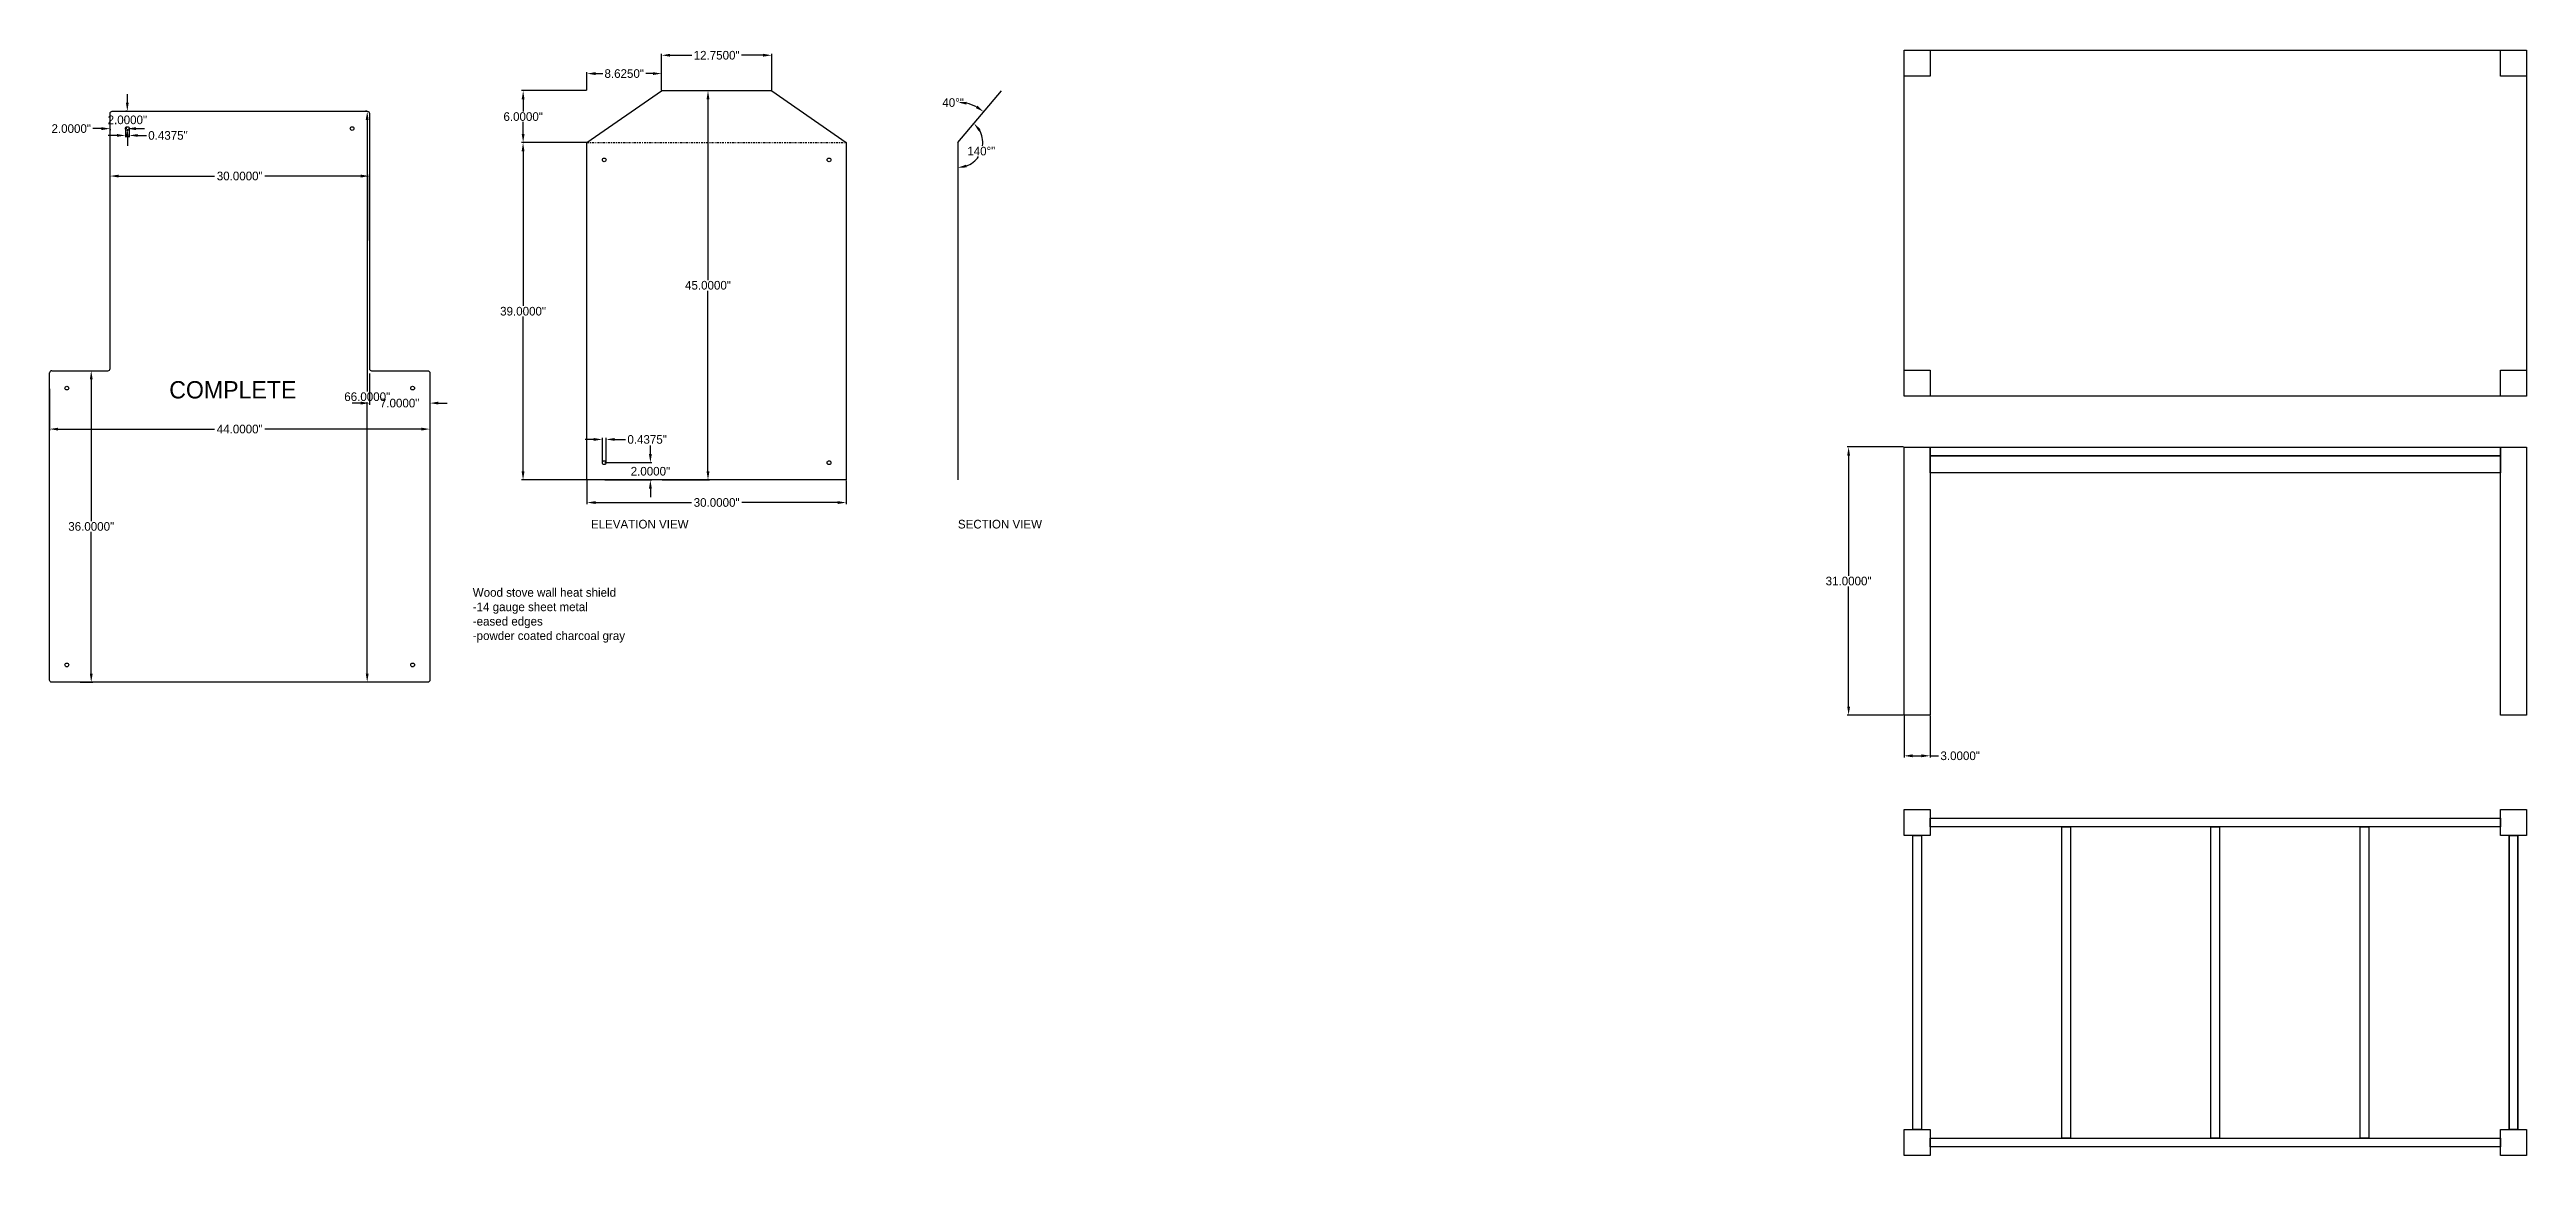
# Model space of a CAD drawing. Header units: inches. Extents: x -292 to 2932, y -132 to 3398.
# Drawn here: x 703.2 to 989.8, y 1053.1 to 1181 of the extents above; entities that cross this region are included whole.
import ezdxf

# ---------------------------------------------------------------- set-up
doc = ezdxf.new("R2010")
doc.units = ezdxf.units.IN
doc.header["$MEASUREMENT"] = 0
doc.linetypes.add('DASHDOT2', pattern=[0.5, 0.25, -0.125, 0, -0.125])
doc.styles.add('Roman', font='Avenir Next.ttf', dxfattribs={"height": 1})
doc.dimstyles.get("Standard").update_dxf_attribs({"dimtxt": 0.7425, "dimasz": 0.9925, "dimexe": 0.18, "dimexo": 0.0625, "dimgap": 0.09, "dimtad": 0, "dimtih": 1, "dimtoh": 1, "dimdec": 4, "dimzin": 0, "dimdsep": 46, "dimtxsty": 'Roman', "dimcen": 0.09, "dimadec": 0, "dimazin": 0, "dimtfac": 1, "dimtdec": 4, "dimtofl": 0, "dimtmove": 0, "dimatfit": 3, "dimfxl": 1, "dimtolj": 1, "dimtzin": 0, "dimarcsym": 0})

# ---------------------------------------------------------------- blocks, each defined once
blk = doc.blocks.new('*D20')
at = {"color": 0, "lineweight": -2, "transparency": 16777216}
for p, q in [((703.25, 1141.78), (703.25, 1136.93)), ((747.25, 1141.78), (747.25, 1136.93)), ((704.24, 1137.11), (722.33, 1137.11)), ((746.26, 1137.11), (728.17, 1137.11))]:
    blk.add_line(p, q, dxfattribs=at)
at = {"color": 0, "transparency": 16777216}
for points in [[(704.24, 1137.27), (704.24, 1136.94), (703.25, 1137.11)], [(746.26, 1137.27), (746.26, 1136.94), (747.25, 1137.11)]]:
    blk.add_solid(points, dxfattribs=at)
at = {"layer": 'Defpoints', "color": 0, "transparency": 16777216}
for p in [(703.25, 1141.85), (747.25, 1141.85), (747.25, 1137.11)]:
    blk.add_point(p, dxfattribs=at)
at = {"color": 0, "transparency": 16777216, "insert": (725.25, 1137.11), "char_height": 1, "attachment_point": 5, "style": 'Roman'}
blk.add_mtext('\\A1;44.0000"', dxfattribs=at)
blk = doc.blocks.new('*D21')
at = {"color": 0, "lineweight": -2, "transparency": 16777216}
for p, q in [((706.81, 1143.85), (708.25, 1143.85)), ((708.07, 1142.85), (708.07, 1126.46)), ((708.07, 1108.84), (708.07, 1125.23)), ((706.81, 1107.85), (708.25, 1107.85))]:
    blk.add_line(p, q, dxfattribs=at)
at = {"color": 0, "transparency": 16777216}
for points in [[(707.91, 1142.85), (708.24, 1142.85), (708.07, 1143.85)], [(707.91, 1108.84), (708.24, 1108.84), (708.07, 1107.85)]]:
    blk.add_solid(points, dxfattribs=at)
at = {"layer": 'Defpoints', "color": 0, "transparency": 16777216}
for p in [(706.75, 1143.85), (706.75, 1107.85), (708.07, 1107.85)]:
    blk.add_point(p, dxfattribs=at)
at = {"color": 0, "transparency": 16777216, "insert": (708.07, 1125.85), "char_height": 1, "attachment_point": 5, "style": 'Roman'}
blk.add_mtext('\\A1;36.0000"', dxfattribs=at)
blk = doc.blocks.new('*D22')
at = {"color": 0, "lineweight": -2, "transparency": 16777216}
for p, q in [((710.25, 1158.91), (710.25, 1166.54)), ((711.24, 1166.36), (722.34, 1166.36)), ((739.26, 1166.36), (728.16, 1166.36)), ((740.25, 1158.91), (740.25, 1166.54))]:
    blk.add_line(p, q, dxfattribs=at)
at = {"color": 0, "transparency": 16777216}
for points in [[(711.24, 1166.52), (711.24, 1166.19), (710.25, 1166.36)], [(739.26, 1166.52), (739.26, 1166.19), (740.25, 1166.36)]]:
    blk.add_solid(points, dxfattribs=at)
at = {"layer": 'Defpoints', "color": 0, "transparency": 16777216}
for p in [(740.25, 1166.36), (710.25, 1158.85), (740.25, 1158.85)]:
    blk.add_point(p, dxfattribs=at)
at = {"color": 0, "transparency": 16777216, "insert": (725.25, 1166.36), "char_height": 1, "attachment_point": 5, "style": 'Roman'}
blk.add_mtext('\\A1;30.0000"', dxfattribs=at)
blk = doc.blocks.new('*D23')
at = {"color": 0, "lineweight": -2, "transparency": 16777216}
for p, q in [((740.25, 1143.53), (740.25, 1139.93)), ((747.25, 1143.53), (747.25, 1139.93)), ((739.26, 1140.11), (738.26, 1140.11)), ((748.24, 1140.11), (749.23, 1140.11))]:
    blk.add_line(p, q, dxfattribs=at)
at = {"color": 0, "transparency": 16777216}
for points in [[(739.26, 1140.28), (739.26, 1139.95), (740.25, 1140.11)], [(748.24, 1140.28), (748.24, 1139.95), (747.25, 1140.11)]]:
    blk.add_solid(points, dxfattribs=at)
at = {"layer": 'Defpoints', "color": 0, "transparency": 16777216}
for p in [(740.25, 1143.6), (747.25, 1143.6), (740.25, 1140.11)]:
    blk.add_point(p, dxfattribs=at)
at = {"color": 0, "transparency": 16777216, "insert": (743.75, 1140.11), "char_height": 1, "attachment_point": 5, "style": 'Roman'}
blk.add_mtext('\\A1;7.0000"', dxfattribs=at)
blk = doc.blocks.new('*D24')
at = {"color": 0, "lineweight": -2, "transparency": 16777216}
for p, q in [((712.25, 1174.84), (712.25, 1175.83)), ((712.19, 1173.85), (712.07, 1173.85)), ((712.19, 1171.85), (712.07, 1171.85)), ((712.25, 1170.85), (712.25, 1169.86))]:
    blk.add_line(p, q, dxfattribs=at)
at = {"color": 0, "transparency": 16777216}
for points in [[(712.08, 1174.84), (712.41, 1174.84), (712.25, 1173.85)], [(712.08, 1170.85), (712.41, 1170.85), (712.25, 1171.85)]]:
    blk.add_solid(points, dxfattribs=at)
at = {"layer": 'Defpoints', "color": 0, "transparency": 16777216}
for p in [(712.25, 1173.85), (712.25, 1173.85), (712.25, 1171.85)]:
    blk.add_point(p, dxfattribs=at)
at = {"color": 0, "transparency": 16777216, "insert": (712.25, 1172.85), "char_height": 1, "attachment_point": 5, "style": 'Roman'}
blk.add_mtext('\\A1;2.0000"', dxfattribs=at)
blk = doc.blocks.new('*D25')
at = {"color": 0, "lineweight": -2, "transparency": 16777216}
for p, q in [((709.26, 1171.84), (708.26, 1171.84)), ((710.25, 1171.78), (710.25, 1171.66)), ((712.25, 1171.78), (712.25, 1171.66)), ((713.24, 1171.84), (714.23, 1171.84))]:
    blk.add_line(p, q, dxfattribs=at)
at = {"color": 0, "transparency": 16777216}
for points in [[(709.26, 1172.01), (709.26, 1171.67), (710.25, 1171.84)], [(713.24, 1172.01), (713.24, 1171.67), (712.25, 1171.84)]]:
    blk.add_solid(points, dxfattribs=at)
at = {"layer": 'Defpoints', "color": 0, "transparency": 16777216}
for p in [(710.25, 1171.85), (710.25, 1171.84), (712.25, 1171.85)]:
    blk.add_point(p, dxfattribs=at)
at = {"color": 0, "transparency": 16777216, "insert": (705.76, 1171.84), "char_height": 1, "attachment_point": 5, "style": 'Roman'}
blk.add_mtext('\\A1;2.0000"', dxfattribs=at)
blk = doc.blocks.new('*D26')
at = {"color": 0, "lineweight": -2, "transparency": 16777216}
for p, q in [((711.04, 1171.05), (710.05, 1171.05)), ((712.03, 1171.78), (712.03, 1170.87)), ((712.47, 1171.78), (712.47, 1170.87)), ((713.46, 1171.05), (714.45, 1171.05))]:
    blk.add_line(p, q, dxfattribs=at)
at = {"color": 0, "transparency": 16777216}
for points in [[(711.04, 1171.22), (711.04, 1170.89), (712.03, 1171.05)], [(713.46, 1171.22), (713.46, 1170.89), (712.47, 1171.05)]]:
    blk.add_solid(points, dxfattribs=at)
at = {"layer": 'Defpoints', "color": 0, "transparency": 16777216}
for p in [(712.03, 1171.85), (712.47, 1171.85), (712.47, 1171.05)]:
    blk.add_point(p, dxfattribs=at)
at = {"color": 0, "transparency": 16777216, "insert": (716.95, 1171.05), "char_height": 1, "attachment_point": 5, "style": 'Roman'}
blk.add_mtext('\\A1;0.4375"', dxfattribs=at)
blk = doc.blocks.new('*D27')
at = {"color": 0, "lineweight": -2, "transparency": 16777216}
for p, q in [((739.94, 1173.85), (739.82, 1173.85)), ((740, 1172.85), (740, 1141.46)), ((740, 1108.84), (740, 1140.23)), ((739.94, 1107.85), (739.82, 1107.85))]:
    blk.add_line(p, q, dxfattribs=at)
at = {"color": 0, "transparency": 16777216}
for points in [[(739.83, 1172.85), (740.16, 1172.85), (740, 1173.85)], [(739.83, 1108.84), (740.16, 1108.84), (740, 1107.85)]]:
    blk.add_solid(points, dxfattribs=at)
at = {"layer": 'Defpoints', "color": 0, "transparency": 16777216}
for p in [(740, 1173.85), (740, 1107.85), (740, 1107.85)]:
    blk.add_point(p, dxfattribs=at)
at = {"color": 0, "transparency": 16777216, "insert": (740, 1140.85), "char_height": 1, "attachment_point": 5, "style": 'Roman'}
blk.add_mtext('\\A1;66.0000"', dxfattribs=at)
blk = doc.blocks.new('*D28')
at = {"color": 0, "lineweight": -2, "transparency": 16777216}
for p, q in [((917.79, 1103.97), (917.79, 1099.16)), ((920.79, 1103.97), (920.79, 1099.16)), ((918.78, 1099.34), (919.8, 1099.34)), ((920.79, 1099.34), (921.78, 1099.34))]:
    blk.add_line(p, q, dxfattribs=at)
at = {"color": 0, "transparency": 16777216}
for points in [[(918.78, 1099.51), (918.78, 1099.17), (917.79, 1099.34)], [(919.8, 1099.51), (919.8, 1099.17), (920.79, 1099.34)]]:
    blk.add_solid(points, dxfattribs=at)
at = {"layer": 'Defpoints', "color": 0, "transparency": 16777216}
for p in [(917.79, 1104.04), (920.79, 1104.04), (920.79, 1099.34)]:
    blk.add_point(p, dxfattribs=at)
at = {"color": 0, "transparency": 16777216, "insert": (924.28, 1099.34), "char_height": 1, "attachment_point": 5, "style": 'Roman'}
blk.add_mtext('\\A1;3.0000"', dxfattribs=at)
blk = doc.blocks.new('*D29')
at = {"color": 0, "lineweight": -2, "transparency": 16777216}
for p, q in [((917.73, 1135.04), (911.19, 1135.04)), ((911.37, 1134.04), (911.37, 1120.15)), ((911.37, 1105.03), (911.37, 1118.92)), ((917.73, 1104.04), (911.19, 1104.04))]:
    blk.add_line(p, q, dxfattribs=at)
at = {"color": 0, "transparency": 16777216}
for points in [[(911.21, 1134.04), (911.54, 1134.04), (911.37, 1135.04)], [(911.21, 1105.03), (911.54, 1105.03), (911.37, 1104.04)]]:
    blk.add_solid(points, dxfattribs=at)
at = {"layer": 'Defpoints', "color": 0, "transparency": 16777216}
for p in [(911.37, 1135.04), (917.79, 1135.04), (917.79, 1104.04)]:
    blk.add_point(p, dxfattribs=at)
at = {"color": 0, "transparency": 16777216, "insert": (911.37, 1119.54), "char_height": 1, "attachment_point": 5, "style": 'Roman'}
blk.add_mtext('\\A1;31.0000"', dxfattribs=at)
blk = doc.blocks.new('*D39')
at = {"color": 0, "lineweight": -2, "transparency": 16777216}
for p, q in [((774.11, 1176.23), (779.6, 1176.23)), ((779.42, 1175.23), (779.42, 1154.34)), ((779.42, 1132.22), (779.42, 1153.11)), ((774.11, 1131.23), (779.6, 1131.23))]:
    blk.add_line(p, q, dxfattribs=at)
at = {"color": 0, "transparency": 16777216}
for points in [[(779.26, 1175.23), (779.59, 1175.23), (779.42, 1176.23)], [(779.26, 1132.22), (779.59, 1132.22), (779.42, 1131.23)]]:
    blk.add_solid(points, dxfattribs=at)
at = {"layer": 'Defpoints', "color": 0, "transparency": 16777216}
for p in [(774.05, 1176.23), (774.05, 1131.23), (779.42, 1131.23)]:
    blk.add_point(p, dxfattribs=at)
at = {"color": 0, "transparency": 16777216, "insert": (779.42, 1153.73), "char_height": 1, "attachment_point": 5, "style": 'Roman'}
blk.add_mtext('\\A1;45.0000"', dxfattribs=at)
blk = doc.blocks.new('*D40')
at = {"color": 0, "lineweight": -2, "transparency": 16777216}
for p, q in [((765.42, 1131.16), (765.42, 1128.44)), ((795.42, 1131.16), (795.42, 1128.44)), ((766.41, 1128.62), (777.51, 1128.62)), ((794.43, 1128.62), (783.33, 1128.62))]:
    blk.add_line(p, q, dxfattribs=at)
at = {"color": 0, "transparency": 16777216}
for points in [[(766.41, 1128.78), (766.41, 1128.45), (765.42, 1128.62)], [(794.43, 1128.78), (794.43, 1128.45), (795.42, 1128.62)]]:
    blk.add_solid(points, dxfattribs=at)
at = {"layer": 'Defpoints', "color": 0, "transparency": 16777216}
for p in [(765.42, 1131.23), (795.42, 1131.23), (795.42, 1128.62)]:
    blk.add_point(p, dxfattribs=at)
at = {"color": 0, "transparency": 16777216, "insert": (780.42, 1128.62), "char_height": 1, "attachment_point": 5, "style": 'Roman'}
blk.add_mtext('\\A1;30.0000"', dxfattribs=at)
blk = doc.blocks.new('*D42')
at = {"color": 0, "lineweight": -2, "transparency": 16777216}
for p, q in [((765.42, 1176.29), (765.42, 1178.38)), ((766.41, 1178.2), (767.24, 1178.2)), ((773.05, 1178.2), (772.23, 1178.2)), ((774.05, 1176.29), (774.05, 1178.38))]:
    blk.add_line(p, q, dxfattribs=at)
at = {"color": 0, "transparency": 16777216}
for points in [[(766.41, 1178.37), (766.41, 1178.04), (765.42, 1178.2)], [(773.05, 1178.37), (773.05, 1178.04), (774.05, 1178.2)]]:
    blk.add_solid(points, dxfattribs=at)
at = {"layer": 'Defpoints', "color": 0, "transparency": 16777216}
for p in [(765.42, 1178.2), (765.42, 1176.23), (774.05, 1176.23)]:
    blk.add_point(p, dxfattribs=at)
at = {"color": 0, "transparency": 16777216, "insert": (769.73, 1178.2), "char_height": 1, "attachment_point": 5, "style": 'Roman'}
blk.add_mtext('\\A1;8.6250"', dxfattribs=at)
blk = doc.blocks.new('*D43')
at = {"color": 0, "lineweight": -2, "transparency": 16777216}
for p, q in [((765.36, 1176.23), (757.86, 1176.23)), ((758.04, 1175.23), (758.04, 1173.84)), ((758.04, 1171.22), (758.04, 1172.61)), ((765.36, 1170.23), (757.86, 1170.23))]:
    blk.add_line(p, q, dxfattribs=at)
at = {"color": 0, "transparency": 16777216}
for points in [[(757.87, 1175.23), (758.2, 1175.23), (758.04, 1176.23)], [(757.87, 1171.22), (758.2, 1171.22), (758.04, 1170.23)]]:
    blk.add_solid(points, dxfattribs=at)
at = {"layer": 'Defpoints', "color": 0, "transparency": 16777216}
for p in [(758.04, 1176.23), (765.42, 1176.23), (765.42, 1170.23)]:
    blk.add_point(p, dxfattribs=at)
at = {"color": 0, "transparency": 16777216, "insert": (758.04, 1173.23), "char_height": 1, "attachment_point": 5, "style": 'Roman'}
blk.add_mtext('\\A1;6.0000"', dxfattribs=at)
blk = doc.blocks.new('*D44')
at = {"color": 0, "lineweight": -2, "transparency": 16777216}
for p, q in [((774.05, 1176.29), (774.05, 1180.5)), ((775.04, 1180.32), (777.55, 1180.32)), ((785.8, 1180.32), (783.29, 1180.32)), ((786.8, 1176.29), (786.8, 1180.5))]:
    blk.add_line(p, q, dxfattribs=at)
at = {"color": 0, "transparency": 16777216}
for points in [[(775.04, 1180.49), (775.04, 1180.16), (774.05, 1180.32)], [(785.8, 1180.49), (785.8, 1180.16), (786.8, 1180.32)]]:
    blk.add_solid(points, dxfattribs=at)
at = {"layer": 'Defpoints', "color": 0, "transparency": 16777216}
for p in [(786.8, 1180.32), (774.05, 1176.23), (786.8, 1176.23)]:
    blk.add_point(p, dxfattribs=at)
at = {"color": 0, "transparency": 16777216, "insert": (780.42, 1180.32), "char_height": 1, "attachment_point": 5, "style": 'Roman'}
blk.add_mtext('\\A1;12.7500"', dxfattribs=at)
blk = doc.blocks.new('*D45')
at = {"color": 0, "lineweight": -2, "transparency": 16777216}
for p, q in [((765.36, 1170.23), (757.85, 1170.23)), ((758.03, 1169.23), (758.03, 1151.34)), ((758.03, 1132.22), (758.03, 1150.11)), ((765.36, 1131.23), (757.85, 1131.23))]:
    blk.add_line(p, q, dxfattribs=at)
at = {"color": 0, "transparency": 16777216}
for points in [[(757.86, 1169.23), (758.19, 1169.23), (758.03, 1170.23)], [(757.86, 1132.22), (758.19, 1132.22), (758.03, 1131.23)]]:
    blk.add_solid(points, dxfattribs=at)
at = {"layer": 'Defpoints', "color": 0, "transparency": 16777216}
for p in [(758.03, 1170.23), (765.42, 1170.23), (765.42, 1131.23)]:
    blk.add_point(p, dxfattribs=at)
at = {"color": 0, "transparency": 16777216, "insert": (758.03, 1150.73), "char_height": 1, "attachment_point": 5, "style": 'Roman'}
blk.add_mtext('\\A1;39.0000"', dxfattribs=at)
blk = doc.blocks.new('*D46')
at = {"color": 0, "lineweight": -2, "transparency": 16777216}
for p, q in [((766.21, 1135.91), (765.22, 1135.91)), ((767.2, 1133.29), (767.2, 1136.09)), ((767.64, 1133.29), (767.64, 1136.09)), ((768.63, 1135.91), (769.88, 1135.91))]:
    blk.add_line(p, q, dxfattribs=at)
at = {"color": 0, "transparency": 16777216}
for points in [[(766.21, 1136.08), (766.21, 1135.75), (767.2, 1135.91)], [(768.63, 1136.08), (768.63, 1135.75), (767.64, 1135.91)]]:
    blk.add_solid(points, dxfattribs=at)
at = {"layer": 'Defpoints', "color": 0, "transparency": 16777216}
for p in [(767.64, 1135.91), (767.2, 1133.23), (767.64, 1133.23)]:
    blk.add_point(p, dxfattribs=at)
at = {"color": 0, "transparency": 16777216, "insert": (772.38, 1135.91), "char_height": 1, "attachment_point": 5, "style": 'Roman'}
blk.add_mtext('\\A1;0.4375"', dxfattribs=at)
blk = doc.blocks.new('*D47')
at = {"color": 0, "lineweight": -2, "transparency": 16777216}
for p, q in [((772.76, 1134.22), (772.76, 1135.21)), ((767.48, 1133.23), (772.94, 1133.23)), ((767.48, 1131.23), (772.94, 1131.23)), ((772.76, 1130.23), (772.76, 1129.24))]:
    blk.add_line(p, q, dxfattribs=at)
at = {"color": 0, "transparency": 16777216}
for points in [[(772.59, 1134.22), (772.92, 1134.22), (772.76, 1133.23)], [(772.59, 1130.23), (772.92, 1130.23), (772.76, 1131.23)]]:
    blk.add_solid(points, dxfattribs=at)
at = {"layer": 'Defpoints', "color": 0, "transparency": 16777216}
for p in [(767.42, 1133.23), (767.42, 1131.23), (772.76, 1131.23)]:
    blk.add_point(p, dxfattribs=at)
at = {"color": 0, "transparency": 16777216, "insert": (772.76, 1132.23), "char_height": 1, "attachment_point": 5, "style": 'Roman'}
blk.add_mtext('\\A1;2.0000"', dxfattribs=at)
blk = doc.blocks.new('*D49')
at = {"color": 0, "lineweight": -2, "transparency": 16777216}
for start, end in [(352.6037, 30.1823), (289.8115, 326.2609)]:
    blk.add_arc((808.33, 1170.23), 2.88, start, end, dxfattribs=at)
at = {"color": 0, "transparency": 16777216}
for points in [[(810.7, 1171.57), (810.95, 1171.78), (810.19, 1172.44)], [(809.34, 1167.35), (809.28, 1167.67), (808.33, 1167.34)]]:
    blk.add_solid(points, dxfattribs=at)
at = {"layer": 'Defpoints', "color": 0, "transparency": 16777216}
for p in [(813.37, 1176.23), (808.33, 1170.23), (808.33, 1170.23), (810.43, 1168.25), (808.33, 1131.23)]:
    blk.add_point(p, dxfattribs=at)
at = {"color": 0, "transparency": 16777216, "insert": (811.04, 1169.24), "char_height": 1, "attachment_point": 5, "style": 'Roman'}
blk.add_mtext('\\A1;140°"', dxfattribs=at)
blk = doc.blocks.new('*D50')
at = {"color": 0, "lineweight": -2, "transparency": 16777216}
blk.add_arc((808.33, 1170.23), 4.66, 62.2208, 77.7729, dxfattribs=at)
at = {"color": 0, "transparency": 16777216}
for points in [[(809.3, 1174.62), (809.34, 1174.94), (808.33, 1174.89)], [(810.59, 1174.49), (810.41, 1174.21), (811.33, 1173.79)]]:
    blk.add_solid(points, dxfattribs=at)
at = {"layer": 'Defpoints', "color": 0, "transparency": 16777216}
for p in [(808.33, 1177.55), (813.37, 1176.23), (810.42, 1174.39), (808.33, 1170.23), (808.33, 1170.23)]:
    blk.add_point(p, dxfattribs=at)
at = {"color": 0, "transparency": 16777216, "insert": (807.78, 1174.85), "char_height": 1, "attachment_point": 5, "style": 'Roman'}
blk.add_mtext('\\A1;40°"', dxfattribs=at)

msp = doc.modelspace()

# ---------------------------------------------------------------- linework, layer by layer
at = {"transparency": 33554687}
for p, q in [((765.42093, 1170.22551), (774.04593, 1176.22551)), ((786.79593, 1176.22551), (795.42093, 1170.22551)), ((808.3307, 1170.22551), (813.36641, 1176.22551)), ((808.3307, 1170.22551), (808.3307, 1131.22551))]:
    msp.add_line(p, q, dxfattribs=at)
at = {"linetype": 'DASHDOT2', "transparency": 33554516}
msp.add_line((765.42093, 1170.22551), (795.42093, 1170.22551), dxfattribs=at)
at = {"transparency": 33554460}
msp.add_line((703.49921, 1143.84649), (709.99921, 1143.84649), dxfattribs=at)
at = {"transparency": 33554687}
for points in [[(917.78884, 1180.91988), (989.78884, 1180.91988), (989.78884, 1140.91988), (917.78884, 1140.91988)], [(917.78884, 1180.91988), (920.78884, 1180.91988), (920.78884, 1177.91988), (917.78884, 1177.91988)], [(917.78884, 1180.91988), (989.78884, 1180.91988), (989.78884, 1140.91988), (917.78884, 1140.91988)], [(986.78884, 1180.91988), (989.78884, 1180.91988), (989.78884, 1177.91988), (986.78884, 1177.91988)], [(917.78884, 1143.91988), (920.78884, 1143.91988), (920.78884, 1140.91988), (917.78884, 1140.91988)], [(986.78884, 1143.91988), (989.78884, 1143.91988), (989.78884, 1140.91988), (986.78884, 1140.91988)], [(917.78884, 1135.03553), (920.78884, 1135.03553), (920.78884, 1104.03553), (917.78884, 1104.03553)], [(920.78884, 1135.03553), (986.78884, 1135.03553), (986.78884, 1134.03553), (920.78884, 1134.03553)], [(986.78884, 1135.03553), (989.78884, 1135.03553), (989.78884, 1104.03553), (986.78884, 1104.03553)], [(920.78884, 1134.03553), (986.78884, 1134.03553), (986.78884, 1132.03553), (920.78884, 1132.03553)], [(917.78884, 1093.14648), (920.78884, 1093.14648), (920.78884, 1090.14648), (917.78884, 1090.14648)], [(920.78884, 1092.14648), (986.78884, 1092.14648), (986.78884, 1091.14648), (920.78884, 1091.14648)], [(986.78884, 1093.14648), (989.78884, 1093.14648), (989.78884, 1090.14648), (986.78884, 1090.14648)], [(918.78884, 1090.14648), (919.78884, 1090.14648), (919.78884, 1056.14648), (918.78884, 1056.14648)], [(936.03884, 1091.14648), (937.03884, 1091.14648), (937.03884, 1055.14648), (936.03884, 1055.14648)], [(953.28884, 1091.14648), (954.28884, 1091.14648), (954.28884, 1055.14648), (953.28884, 1055.14648)], [(970.53884, 1091.14648), (971.53884, 1091.14648), (971.53884, 1055.14648), (970.53884, 1055.14648)], [(987.78884, 1056.14648), (988.78884, 1056.14648), (988.78884, 1090.14648), (987.78884, 1090.14648)], [(987.78884, 1090.14648), (988.78884, 1090.14648), (988.78884, 1056.14648), (987.78884, 1056.14648)], [(917.78884, 1056.14648), (920.78884, 1056.14648), (920.78884, 1053.14648), (917.78884, 1053.14648)], [(920.78884, 1055.14648), (986.78884, 1055.14648), (986.78884, 1054.14648), (920.78884, 1054.14648)], [(986.78884, 1056.14648), (989.78884, 1056.14648), (989.78884, 1053.14648), (986.78884, 1053.14648)]]:
    msp.add_lwpolyline(points, close=True, dxfattribs=at)
for points in [[(786.79593, 1176.22551), (774.04593, 1176.22551)], [(795.42093, 1170.22551), (795.42093, 1131.22551), (765.42093, 1131.22551), (765.42093, 1170.22551)]]:
    msp.add_lwpolyline(points, dxfattribs=at)
at = {"transparency": 33554460}
for points in [[(710.24921, 1144.09649), (710.24921, 1173.59649, -0.414213562), (710.49921, 1173.84649), (739.99921, 1173.84649, -0.414213562), (740.24921, 1173.59649), (740.24921, 1144.09649, 0.414213562), (740.49921, 1143.84649), (746.99921, 1143.84649, -0.414213562), (747.24921, 1143.59649), (747.24921, 1108.09649)], [(747.24921, 1143.59649), (747.24921, 1108.09649, -0.414213562), (746.99921, 1107.84649), (703.49921, 1107.84649, -0.414213562), (703.24921, 1108.09649), (703.24921, 1143.59649)]]:
    msp.add_lwpolyline(points, format="xyb", dxfattribs=at)
for centre in [(712.24921, 1171.84649), (738.24921, 1171.84649), (705.24921, 1141.84649), (745.24921, 1141.84649), (705.24921, 1109.84649), (745.24921, 1109.84649)]:
    msp.add_circle(centre, 0.21875, dxfattribs=at)
at = {"transparency": 33554687}
for centre in [(767.42093, 1168.22551), (793.42093, 1168.22551), (767.42093, 1133.22551), (793.42093, 1133.22551)]:
    msp.add_circle(centre, 0.21875, dxfattribs=at)
at = {"transparency": 33554460}
for centre, start, end in [((703.49921, 1143.59649), 90, 180), ((709.99921, 1144.09649), 270, 0)]:
    msp.add_arc(centre, 0.25, start, end, dxfattribs=at)

# ---------------------------------------------------------------- texts
at = {"color": 6, "transparency": 33554687, "insert": (717.09502, 1142.65241), "char_height": 2, "attachment_point": 1, "style": 'Roman'}
msp.add_mtext_dynamic_manual_height_columns('{\\C1;COMPLETE}', width=18.8693128, gutter_width=5, heights=[0], dxfattribs=at)
at = {"color": 5, "transparency": 33554687, "char_height": 1, "attachment_point": 1, "style": 'Roman'}
for s, insert in [('ELEVATION VIEW', (765.88066, 1126.61835)), ('SECTION VIEW', (808.33381, 1126.61835))]:
    msp.add_mtext_dynamic_manual_height_columns(s, width=29.5786896, gutter_width=5, heights=[0], dxfattribs=dict(at, insert=insert))
at = {"transparency": 33554687, "insert": (752.20918, 1118.72794), "char_height": 1, "attachment_point": 1, "style": 'Roman'}
msp.add_mtext_dynamic_manual_height_columns('Wood stove wall heat shield\\P-14 gauge sheet metal\\P-eased edges\\P-powder coated charcoal gray', width=31.0324919, gutter_width=5, heights=[0], dxfattribs=at)

# ---------------------------------------------------------------- dimensions: what is measured, and where the dimension line sits
at = {"color": 5, "transparency": 33554607}
for base, p1, p2, picture, middle in [((786.79593, 1180.32344), (774.04593, 1176.22551), (786.79593, 1176.22551), '*D44', (780.42093, 1180.32344)), ((765.42093, 1178.20461), (774.04593, 1176.22551), (765.42093, 1176.22551), '*D42', (769.73343, 1178.20461)), ((795.42093, 1128.61828), (765.42093, 1131.22551), (795.42093, 1131.22551), '*D40', (780.42093, 1128.61828))]:
    dim = msp.add_linear_dim(base=base, p1=p1, p2=p2, dimstyle='Standard', override={"dimpost": '"'}, dxfattribs=at)
    dim.commit()
    dim.dimension.update_dxf_attribs({"geometry": picture, "text_midpoint": middle})
at = {"transparency": 33554460}
for base, p1, p2, picture, middle in [((712.24921, 1173.84649), (712.24921, 1171.84649), (712.24921, 1173.84649), '*D24', (712.24921, 1172.84649)), ((739.99921, 1107.84649), (739.99921, 1173.84649), (739.99921, 1107.84649), '*D27', (739.99921, 1140.84649)), ((708.07084, 1107.84649), (706.74921, 1143.84649), (706.74921, 1107.84649), '*D21', (708.07084, 1125.84649))]:
    dim = msp.add_linear_dim(base=base, p1=p1, p2=p2, angle=90, dimstyle='Standard', override={"dimpost": '"'}, dxfattribs=at)
    dim.commit()
    dim.dimension.update_dxf_attribs({"geometry": picture, "text_midpoint": middle})
at = {"color": 5, "transparency": 33554607}
dim = msp.add_linear_dim(base=(758.0358, 1176.22551), p1=(765.42093, 1170.22551), p2=(765.42093, 1176.22551), angle=90, dimstyle='Standard', override={"dimpost": '"'}, dxfattribs=at)
dim.commit()
dim.dimension.update_dxf_attribs({"geometry": '*D43', "text_midpoint": (758.0358, 1173.22551), "dimtype": 160})
dim = msp.add_linear_dim(base=(779.42093, 1131.22551), p1=(774.04593, 1176.22551), p2=(774.04593, 1131.22551), angle=90, dimstyle='Standard', override={"dimpost": '"'}, dxfattribs=at)
dim.commit()
dim.dimension.update_dxf_attribs({"geometry": '*D39', "text_midpoint": (779.42093, 1153.72551)})
at = {"color": 5, "transparency": 33554687}
dim = msp.add_angular_dim_2l(base=(810.42225, 1174.38939), line1=((808.3307, 1170.22551), (813.36641, 1176.22551)), line2=((808.3307, 1170.22551), (808.3307, 1177.5543)), dimstyle='Standard', override={"dimpost": '"'}, dxfattribs=at)
dim.commit()
dim.dimension.update_dxf_attribs({"geometry": '*D50', "text_midpoint": (807.78143, 1174.85269), "dimtype": 162})
dim = msp.add_angular_dim_2l(base=(810.42889, 1168.24583), line1=((808.3307, 1170.22551), (808.3307, 1131.22551)), line2=((808.3307, 1170.22551), (813.36641, 1176.22551)), dimstyle='Standard', override={"dimpost": '"'}, dxfattribs=at)
dim.commit()
dim.dimension.update_dxf_attribs({"geometry": '*D49', "text_midpoint": (811.04138, 1169.23874)})
at = {"transparency": 33554460}
for base, p1, p2, picture, middle in [((710.24921, 1171.8397), (712.24921, 1171.84649), (710.24921, 1171.84649), '*D25', (705.76319, 1171.8397)), ((712.46796, 1171.05401), (712.03046, 1171.84649), (712.46796, 1171.84649), '*D26', (716.94903, 1171.05401)), ((740.24921, 1166.35896), (710.24921, 1158.84649), (740.24921, 1158.84649), '*D22', (725.24921, 1166.35896)), ((740.24921, 1140.11425), (747.24921, 1143.59649), (740.24921, 1143.59649), '*D23', (743.74921, 1140.11425)), ((747.24921, 1137.1093), (703.24921, 1141.84649), (747.24921, 1141.84649), '*D20', (725.24921, 1137.1093))]:
    dim = msp.add_linear_dim(base=base, p1=p1, p2=p2, dimstyle='Standard', override={"dimpost": '"'}, dxfattribs=at)
    dim.commit()
    dim.dimension.update_dxf_attribs({"geometry": picture, "text_midpoint": middle})
at = {"color": 5, "transparency": 33554600}
dim = msp.add_linear_dim(base=(758.02534, 1170.22551), p1=(765.42093, 1131.22551), p2=(765.42093, 1170.22551), angle=90, dimstyle='Standard', override={"dimpost": '"'}, dxfattribs=at)
dim.commit()
dim.dimension.update_dxf_attribs({"geometry": '*D45', "text_midpoint": (758.02534, 1150.72551), "dimtype": 160})
at = {"color": 5, "transparency": 33554546}
dim = msp.add_linear_dim(base=(767.63968, 1135.91266), p1=(767.20218, 1133.22551), p2=(767.63968, 1133.22551), dimstyle='Standard', override={"dimpost": '"'}, dxfattribs=at)
dim.commit()
dim.dimension.update_dxf_attribs({"geometry": '*D46', "text_midpoint": (772.37617, 1135.91266), "dimtype": 160})
dim = msp.add_linear_dim(base=(772.75617, 1131.22551), p1=(767.42093, 1133.22551), p2=(767.42093, 1131.22551), angle=90, dimstyle='Standard', override={"dimpost": '"'}, dxfattribs=at)
dim.commit()
dim.dimension.update_dxf_attribs({"geometry": '*D47', "text_midpoint": (772.75617, 1132.22551)})
at = {"transparency": 33554687}
dim = msp.add_linear_dim(base=(911.37229, 1135.03553), p1=(917.78884, 1104.03553), p2=(917.78884, 1135.03553), angle=90, dimstyle='Standard', override={"dimpost": '"'}, dxfattribs=at)
dim.commit()
dim.dimension.update_dxf_attribs({"geometry": '*D29', "text_midpoint": (911.37229, 1119.53553)})
dim = msp.add_linear_dim(base=(920.78884, 1099.34016), p1=(917.78884, 1104.03553), p2=(920.78884, 1104.03553), dimstyle='Standard', override={"dimpost": '"'}, dxfattribs=at)
dim.commit()
dim.dimension.update_dxf_attribs({"geometry": '*D28', "text_midpoint": (924.28376, 1099.34016)})

doc.saveas('drawing.dxf')
